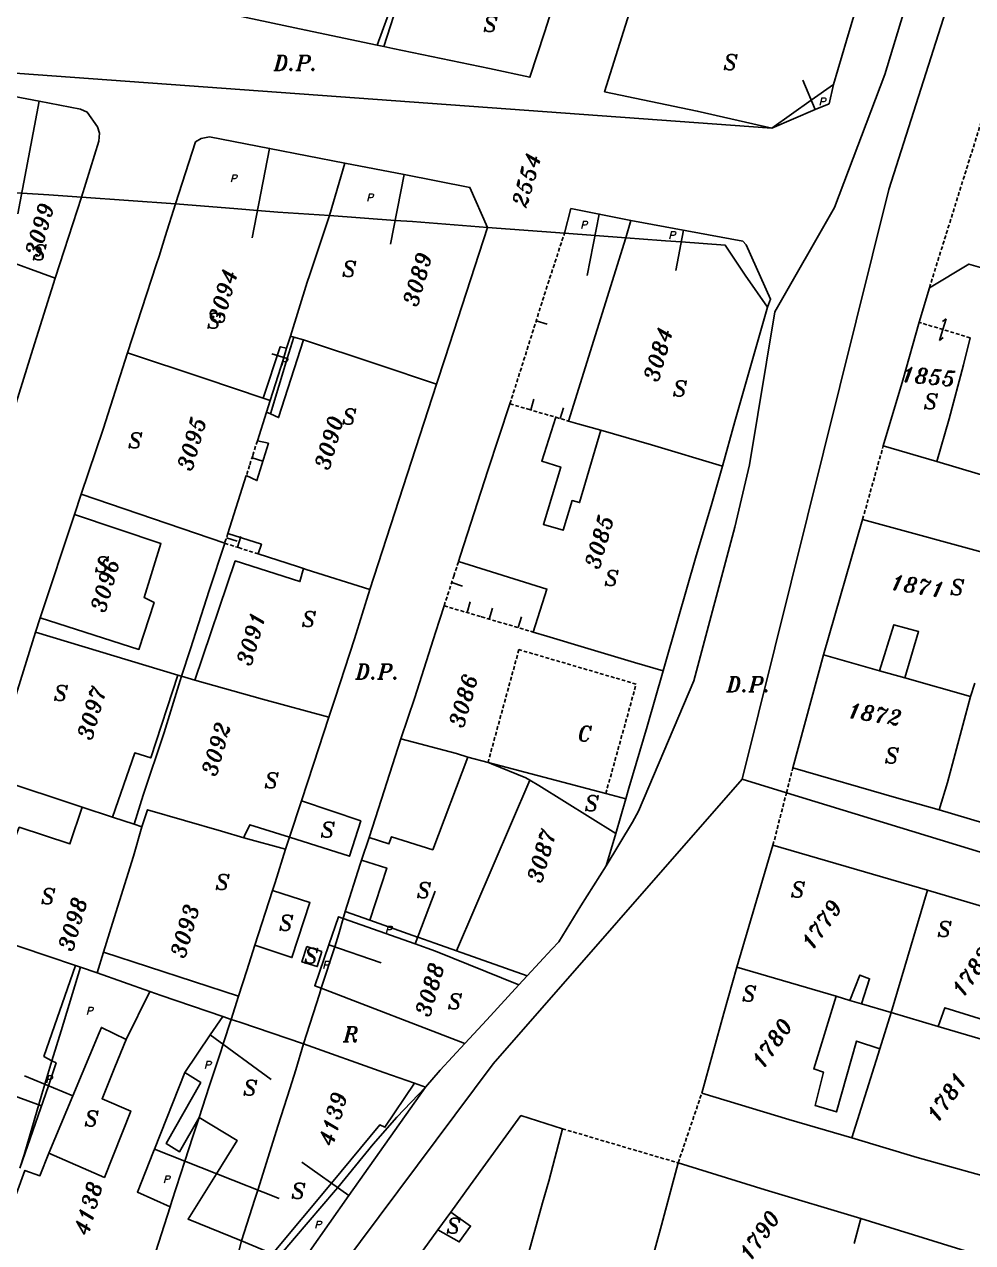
# Model space of a CAD drawing. Extents: x -334462 to -332769, y -29481 to -26664.
# Drawn here: x -333717.1 to -333654.4, y -28473 to -28392.5 of the extents above; entities that cross this region are included whole.
import ezdxf
from ezdxf.enums import TextEntityAlignment as Align

# ---------------------------------------------------------------- set-up
doc = ezdxf.new("R2010")
doc.units = 0
doc.header["$MEASUREMENT"] = 0
doc.linetypes.add('HIDDEN', pattern=[0.375, 0.25, -0.125])
for name, color, linetype in [('18', 7, 'CONTINUOUS'), ('19', 7, 'CONTINUOUS'), ('DP$DIVIDING$LINE', 7, 'CONTINUOUS'), ('EASEMENT$BOUNDA$', 7, 'CONTINUOUS'), ('ENC$$ST$$A$$TEXT', 7, 'CONTINUOUS'), ('ENCRO$$AREA$TEXT', 7, 'CONTINUOUS'), ('ENCROACHED$WALL', 7, 'CONTINUOUS'), ('MAP$SHEET$BOUND$', 7, 'CONTINUOUS'), ('PARCEL$BOUNDARY', 7, 'CONTINUOUS'), ('PARCEL$NUMBER', 7, 'CONTINUOUS'), ('STRUC$$FOOTPRINT', 7, 'CONTINUOUS')]:
    doc.layers.add(name, color=color, linetype=linetype)
doc.styles.add('ITALICT', font='ITALICT', dxfattribs={"height": 0.2})

# ---------------------------------------------------------------- blocks, each defined once
blk = doc.blocks.new('HOOK')
at = {"layer": '19', "color": 7, "linetype": 'Continuous'}
for p, q in [((-0.001, 0.75), (-0.174, 0.503)), ((0, 0), (-0.001, 0.75)), ((-0.001, -0.75), (0, 0)), ((0.174, -0.504), (-0.001, -0.75))]:
    blk.add_line(p, q, dxfattribs=at)

msp = doc.modelspace()

# ---------------------------------------------------------------- linework, layer by layer
at = {"layer": '18', "color": 1, "linetype": 'Continuous'}
for p, q in [((-333683.279, -28412.132), (-333682.564, -28412.358)), ((-333683.642, -28418.02), (-333683.431, -28417.3)), ((-333681.684, -28418.594), (-333681.473, -28417.875)), ((-333702.059, -28421.177), (-333701.344, -28421.404)), ((-333703.752, -28426.469), (-333703.038, -28426.697)), ((-333703.022, -28427.096), (-333702.793, -28426.382)), ((-333688.863, -28429.426), (-333688.15, -28429.659)), ((-333687.849, -28431.408), (-333687.638, -28430.689)), ((-333686.381, -28431.84), (-333686.17, -28431.121)), ((-333684.472, -28432.401), (-333684.26, -28431.682))]:
    msp.add_line(p, q, dxfattribs=at)
at = {"layer": 'DP$DIVIDING$LINE', "color": 30, "linetype": 'HIDDEN'}
for p, q in [((-333657.293, -28409.956), (-333653.564, -28398.029)), ((-333661.705, -28425.251), (-333660.336, -28420.384)), ((-333666.737, -28443.312), (-333666.314, -28441.661)), ((-333667.628, -28446.781), (-333666.737, -28443.312)), ((-333673.895, -28467.766), (-333672.334, -28463.154)), ((-333681.549, -28465.511), (-333673.895, -28467.766))]:
    msp.add_line(p, q, dxfattribs=at)
at = {"layer": 'EASEMENT$BOUNDA$', "color": 3, "linetype": 'HIDDEN'}
msp.add_lwpolyline([(-333678.679, -28443.366), (-333676.669, -28436.131), (-333684.419, -28433.855), (-333686.462, -28441.32)], dxfattribs=at)
at = {"layer": 'ENC$$ST$$A$$TEXT', "color": 1, "linetype": 'Continuous'}
for p, q in [((-333664.832, -28398.181), (-333665.658, -28396.239)), ((-333716.132, -28397.631), (-333717.534, -28405.054)), ((-333700.904, -28400.747), (-333702.048, -28406.647)), ((-333692.009, -28402.472), (-333692.9, -28407.067)), ((-333673.553, -28406.144), (-333674.046, -28408.804)), ((-333691.283, -28453.3), (-333689.945, -28449.803)), ((-333696.984, -28453.357), (-333693.535, -28454.549)), ((-333704.821, -28459.305), (-333700.787, -28462.254)), ((-333715.964, -28463.987), (-333719.208, -28462.817))]:
    msp.add_line(p, q, dxfattribs=at)
at = {"layer": 'ENCRO$$AREA$TEXT', "color": 5, "linetype": 'Continuous'}
for p, q in [((-333679.108, -28405.085), (-333679.9, -28409.137)), ((-333699.732, -28414.617), (-333700.757, -28414.304)), ((-333713.91, -28463.34), (-333717.088, -28462.008)), ((-333708.51, -28466.861), (-333700.268, -28470.125)), ((-333695.653, -28469.915), (-333698.775, -28467.714))]:
    msp.add_line(p, q, dxfattribs=at)
at = {"layer": 'ENCROACHED$WALL', "color": 5, "linetype": 'Continuous'}
msp.add_line((-333708.815, -28456.431), (-333710.37, -28459.609), dxfattribs=at)
for points in [[(-333677.015, -28405.494), (-333679.108, -28405.085), (-333680.982, -28404.719), (-333681.407, -28406.336)], [(-333699.304, -28413.214), (-333699.732, -28414.616), (-333700.847, -28418.272)], [(-333706.499, -28461.782), (-333708.51, -28466.86), (-333708.574, -28467.022), (-333709.633, -28469.697), (-333707.472, -28470.667)], [(-333701.716, -28475.649), (-333701.049, -28475.811), (-333700.48, -28475.729), (-333699.565, -28475.465), (-333695.652, -28469.915), (-333690.603, -28462.752)], [(-333715.499, -28467.131), (-333716.077, -28468.612), (-333717.072, -28468.265), (-333717.628, -28469.796)]]:
    msp.add_lwpolyline(points, dxfattribs=at)
at = {"layer": 'MAP$SHEET$BOUND$', "color": 6, "linetype": 'Continuous'}
msp.add_line((-333669.676, -28442.414), (-333666.737, -28443.312), dxfattribs=at)
for points in [[(-333629.904, -28308.826), (-333640.493, -28342.412), (-333659.97, -28403.459), (-333669.676, -28442.414)], [(-333761.589, -28570.269), (-333751.449, -28555.111), (-333740.696, -28537.481), (-333715.035, -28499.916), (-333686.121, -28461.219), (-333669.676, -28442.414)], [(-333666.737, -28443.312), (-333630.641, -28454.348), (-333555.283, -28475.504), (-333556.289, -28478.769), (-333561.969, -28497.203), (-333559.421, -28498.001), (-333526.188, -28508.414), (-333520.487, -28510.608)]]:
    msp.add_lwpolyline(points, dxfattribs=at)
at = {"layer": 'PARCEL$BOUNDARY', "color": 7, "linetype": 'Continuous'}
for p, q in [((-333693.789, -28393.921), (-333693.357, -28394.012)), ((-333730.584, -28394.827), (-333667.705, -28399.402)), ((-333713.336, -28403.969), (-333707.119, -28404.405)), ((-333681.407, -28406.336), (-333686.494, -28405.975)), ((-333715.074, -28409.317), (-333719.055, -28407.858)), ((-333657.971, -28412.232), (-333657.293, -28409.956)), ((-333699.522, -28413.153), (-333699.772, -28413.95)), ((-333699.304, -28413.214), (-333699.522, -28413.153)), ((-333698.652, -28413.396), (-333699.304, -28413.214)), ((-333689.874, -28416.328), (-333694.269, -28429.881)), ((-333701.323, -28417.241), (-333700.858, -28417.398)), ((-333700.858, -28417.398), (-333701.099, -28418.157)), ((-333701.099, -28418.157), (-333701.706, -28420.067)), ((-333656.806, -28421.436), (-333660.336, -28420.384)), ((-333650.645, -28423.264), (-333656.806, -28421.436)), ((-333702.436, -28422.356), (-333703.658, -28426.174)), ((-333713.353, -28423.581), (-333713.797, -28424.921)), ((-333713.353, -28423.581), (-333703.866, -28426.825)), ((-333713.797, -28424.921), (-333716.056, -28431.748)), ((-333661.705, -28425.251), (-333664.283, -28434.206)), ((-333652.023, -28427.907), (-333661.705, -28425.251)), ((-333716.056, -28431.748), (-333716.363, -28432.696)), ((-333716.363, -28432.696), (-333706.972, -28435.545)), ((-333664.283, -28434.206), (-333666.314, -28441.661)), ((-333660.593, -28435.247), (-333664.283, -28434.206)), ((-333706.972, -28435.545), (-333706.726, -28435.619)), ((-333706.726, -28435.619), (-333705.834, -28435.87)), ((-333658.905, -28435.724), (-333660.593, -28435.247)), ((-333654.571, -28436.947), (-333658.905, -28435.724)), ((-333654.294, -28436.069), (-333654.571, -28436.947)), ((-333687.794, -28440.97), (-333686.462, -28441.32)), ((-333713.296, -28444.27), (-333719.507, -28442.193)), ((-333678.015, -28446.002), (-333677.352, -28443.715)), ((-333711.271, -28444.925), (-333713.296, -28444.27)), ((-333698.797, -28443.853), (-333699.589, -28446.239)), ((-333656.656, -28444.442), (-333653.757, -28445.297)), ((-333709.853, -28445.384), (-333711.271, -28444.925)), ((-333709.853, -28445.384), (-333709.337, -28445.573)), ((-333699.589, -28446.239), (-333699.844, -28447.045)), ((-333694.825, -28447.768), (-333694.328, -28446.259)), ((-333678.66, -28448.131), (-333678.015, -28446.002)), ((-333670.022, -28454.827), (-333667.628, -28446.781)), ((-333667.628, -28446.781), (-333657.426, -28449.743)), ((-333700.705, -28449.758), (-333701.875, -28453.386)), ((-333659.816, -28457.827), (-333657.426, -28449.743)), ((-333657.426, -28449.743), (-333647.024, -28452.822)), ((-333696.036, -28451.611), (-333695.91, -28451.153)), ((-333695.91, -28451.153), (-333694.273, -28451.732)), ((-333712.299, -28455.213), (-333711.872, -28453.844)), ((-333688.541, -28453.76), (-333683.88, -28455.413)), ((-333713.724, -28454.72), (-333713.391, -28454.833)), ((-333712.299, -28455.213), (-333713.391, -28454.833)), ((-333670.022, -28454.827), (-333663.463, -28456.755)), ((-333708.815, -28456.431), (-333712.299, -28455.213)), ((-333683.88, -28455.413), (-333684.418, -28456.001)), ((-333702.948, -28456.74), (-333703.437, -28458.284)), ((-333663.463, -28456.755), (-333662.542, -28457.026)), ((-333662.542, -28457.026), (-333661.781, -28457.25)), ((-333661.781, -28457.25), (-333659.816, -28457.827)), ((-333703.437, -28458.284), (-333703.999, -28458.091)), ((-333659.816, -28457.827), (-333660.565, -28460.22)), ((-333659.816, -28457.827), (-333656.712, -28458.748)), ((-333656.712, -28458.748), (-333649.849, -28460.784)), ((-333660.565, -28460.22), (-333662.409, -28466.114)), ((-333691.32, -28462.5), (-333690.603, -28462.752)), ((-333688.927, -28471.014), (-333689.773, -28472.181)), ((-333662.252, -28473.081), (-333661.832, -28471.447)), ((-333689.773, -28472.181), (-333692.361, -28475.755))]:
    msp.add_line(p, q, dxfattribs=at)
at = {"layer": 'PARCEL$BOUNDARY', "color": 2, "linetype": 'HIDDEN'}
msp.add_line((-333654.59, -28413.261), (-333657.971, -28412.232), dxfattribs=at)
at = {"layer": 'PARCEL$BOUNDARY', "color": 7, "linetype": 'Continuous'}
for points in [[(-333634.716, -28314.303), (-333643.074, -28338.833), (-333645.582, -28349.613), (-333647.196, -28352.948), (-333660.243, -28395.862), (-333663.568, -28404.652), (-333667.517, -28411.532), (-333669.189, -28421.641), (-333670.157, -28425.765), (-333672.851, -28435.91), (-333676.524, -28444.538), (-333676.923, -28445.261), (-333678.66, -28448.131)], [(-333699.069, -28379.311), (-333699.878, -28381.761), (-333701.458, -28386.555), (-333702.868, -28390.788), (-333703.183, -28391.944), (-333698.496, -28392.93), (-333693.789, -28393.921)], [(-333689.616, -28382.174), (-333691.187, -28386.628), (-333692.568, -28390.549), (-333692.714, -28390.963), (-333693.789, -28393.921)], [(-333674.025, -28382.197), (-333675.396, -28386.212), (-333676.995, -28391.412), (-333678.758, -28396.998), (-333672.631, -28398.28), (-333667.705, -28399.402)], [(-333663.623, -28396.513), (-333662.765, -28393.623), (-333661.543, -28389.459), (-333660.658, -28386.345)], [(-333693.357, -28394.012), (-333692.759, -28394.137), (-333686.374, -28395.463), (-333683.691, -28396.041), (-333682.723, -28393.083), (-333681.416, -28388.918), (-333681.054, -28387.747)], [(-333667.705, -28399.402), (-333665.097, -28397.556), (-333663.623, -28396.513)], [(-333723.626, -28403.311), (-333722.893, -28403.334), (-333717.278, -28403.701), (-333715.495, -28403.818), (-333713.336, -28403.969)], [(-333713.336, -28403.969), (-333714.475, -28407.488), (-333715.074, -28409.317)], [(-333707.119, -28404.405), (-333707.798, -28406.557), (-333708.206, -28407.85), (-333708.391, -28408.437), (-333710.299, -28414.252)], [(-333696.943, -28405.178), (-333700.361, -28404.957), (-333701.697, -28404.841), (-333702.996, -28404.728), (-333707.119, -28404.405)], [(-333696.943, -28405.178), (-333698.247, -28409.068), (-333698.409, -28409.588), (-333699.522, -28413.153)], [(-333686.494, -28405.975), (-333691.457, -28405.578), (-333692.595, -28405.495), (-333696.943, -28405.178)], [(-333686.494, -28405.975), (-333689.304, -28414.578), (-333689.874, -28416.328)], [(-333677.344, -28406.649), (-333679.382, -28406.492), (-333681.407, -28406.336)], [(-333667.984, -28411.222), (-333669.475, -28409.113), (-333670.786, -28407.136), (-333673.697, -28406.925), (-333674.734, -28406.85), (-333675.026, -28406.827), (-333677.344, -28406.649)], [(-333657.293, -28409.956), (-333654.676, -28408.384), (-333647.133, -28410.553)], [(-333715.074, -28409.317), (-333716.537, -28414.009), (-333718.036, -28418.822)], [(-333670.958, -28421.733), (-333670.151, -28418.788), (-333668.878, -28414.321), (-333667.984, -28411.222)], [(-333660.336, -28420.384), (-333659.049, -28416.047), (-333657.971, -28412.232)], [(-333699.772, -28413.95), (-333699.96, -28414.547), (-333700.163, -28415.191), (-333700.858, -28417.398)], [(-333689.874, -28416.328), (-333693.819, -28414.991), (-333698.652, -28413.396)], [(-333656.806, -28421.436), (-333655.983, -28418.617), (-333655.026, -28415.051), (-333654.59, -28413.261)], [(-333710.299, -28414.252), (-333711.903, -28419.292), (-333713.353, -28423.581)], [(-333710.299, -28414.252), (-333705.168, -28415.945), (-333701.323, -28417.241)], [(-333688.406, -28428.026), (-333688.273, -28427.617), (-333686.478, -28422.028), (-333685.016, -28417.617)], [(-333681.143, -28418.753), (-333680.535, -28418.931), (-333679.005, -28419.366)], [(-333679.005, -28419.366), (-333675.655, -28420.319), (-333670.958, -28421.733)], [(-333674.892, -28435.264), (-333673.887, -28431.806), (-333672.75, -28427.816), (-333671.668, -28424.204), (-333670.958, -28421.733)], [(-333703.866, -28426.825), (-333704.883, -28429.949), (-333706.118, -28433.793), (-333706.726, -28435.619)], [(-333701.65, -28427.537), (-333699.051, -28428.373), (-333698.653, -28428.498)], [(-333698.653, -28428.498), (-333698.485, -28428.551), (-333694.269, -28429.881)], [(-333694.269, -28429.881), (-333695.296, -28433.153), (-333696.568, -28437.054), (-333696.976, -28438.328)], [(-333692.234, -28439.747), (-333691.304, -28437.029), (-333689.936, -28432.731), (-333689.365, -28430.963)], [(-333716.363, -28432.696), (-333717.757, -28437.183), (-333719.507, -28442.193)], [(-333683.473, -28432.695), (-333682.566, -28432.961), (-333679.859, -28433.781), (-333676.791, -28434.71), (-333674.892, -28435.264)], [(-333706.726, -28435.619), (-333707.876, -28439.33), (-333709.245, -28443.48), (-333709.853, -28445.384)], [(-333677.352, -28443.715), (-333677.15, -28443.019), (-333675.954, -28438.932), (-333674.892, -28435.264)], [(-333705.834, -28435.87), (-333701.358, -28437.128), (-333696.976, -28438.328)], [(-333654.571, -28436.947), (-333656.095, -28442.623), (-333656.656, -28444.442)], [(-333696.976, -28438.328), (-333697.993, -28441.428), (-333698.797, -28443.853)], [(-333694.328, -28446.259), (-333693.698, -28444.348), (-333692.234, -28439.747)], [(-333692.234, -28439.747), (-333688.555, -28440.718), (-333687.794, -28440.97)], [(-333686.462, -28441.32), (-333686.235, -28441.395), (-333683.958, -28442.335), (-333683.695, -28442.486)], [(-333666.314, -28441.661), (-333659.457, -28443.646), (-333656.656, -28444.442)], [(-333683.695, -28442.486), (-333683.094, -28442.83), (-333678.015, -28446.002)], [(-333709.337, -28445.573), (-333708.966, -28444.432), (-333704.072, -28445.839), (-333702.599, -28446.294)], [(-333702.599, -28446.294), (-333702.548, -28446.149), (-333702.21, -28445.421), (-333699.589, -28446.239)], [(-333711.872, -28453.844), (-333711.272, -28451.922), (-333709.884, -28447.491), (-333709.337, -28445.573)], [(-333699.844, -28447.045), (-333700.54, -28449.245), (-333700.705, -28449.758)], [(-333695.91, -28451.153), (-333694.913, -28448.036), (-333694.825, -28447.768)], [(-333678.66, -28448.131), (-333680.328, -28450.774), (-333681.789, -28453.15), (-333682.236, -28453.645), (-333683.88, -28455.413)], [(-333722.606, -28451.711), (-333717.373, -28453.487), (-333713.724, -28454.72)], [(-333697.48, -28456.214), (-333696.595, -28453.491), (-333696.318, -28452.637), (-333696.036, -28451.611)], [(-333694.273, -28451.732), (-333691.122, -28452.846), (-333691.11, -28452.85), (-333689.971, -28453.253), (-333688.541, -28453.76)], [(-333701.875, -28453.386), (-333702.412, -28455.049), (-333702.948, -28456.74)], [(-333713.391, -28454.833), (-333714.684, -28459.044), (-333715.286, -28461.024)], [(-333672.334, -28463.154), (-333670.875, -28457.868), (-333670.022, -28454.827)], [(-333703.999, -28458.091), (-333708.061, -28456.695), (-333708.815, -28456.431)], [(-333698.664, -28459.901), (-333697.609, -28456.611), (-333697.48, -28456.214)], [(-333684.418, -28456.001), (-333686.538, -28458.322), (-333687.989, -28459.886)], [(-333703.437, -28458.284), (-333703.959, -28459.888), (-333704.107, -28460.342), (-333704.749, -28462.315), (-333704.884, -28462.727), (-333705.555, -28464.772)], [(-333703.437, -28458.284), (-333702.874, -28458.475), (-333698.664, -28459.901)], [(-333702.753, -28472.912), (-333701.865, -28470.167), (-333701.676, -28469.567), (-333700.325, -28465.281), (-333699.563, -28462.866), (-333699.167, -28461.612), (-333698.664, -28459.901)], [(-333698.664, -28459.901), (-333693.351, -28461.787), (-333691.32, -28462.5)], [(-333687.989, -28459.886), (-333689.624, -28461.649), (-333690.603, -28462.752)], [(-333715.286, -28461.024), (-333715.755, -28462.566), (-333715.958, -28463.231), (-333717.118, -28467.226), (-333717.395, -28468.12)], [(-333690.603, -28462.752), (-333692.493, -28464.749), (-333694.059, -28466.536), (-333696.389, -28469.395), (-333696.537, -28469.577), (-333699.244, -28472.734), (-333701.716, -28475.649)], [(-333662.409, -28466.114), (-333666.588, -28464.901), (-333672.334, -28463.154)], [(-333705.555, -28464.772), (-333705.966, -28466.026), (-333706.496, -28467.658), (-333707.352, -28470.293), (-333707.472, -28470.667)], [(-333681.549, -28465.511), (-333684.284, -28464.641), (-333687.63, -28469.224), (-333688.927, -28471.014)], [(-333684.967, -28477.871), (-333684.203, -28475.24), (-333682.864, -28470.4), (-333682.441, -28468.966), (-333681.549, -28465.511)], [(-333652.088, -28469.083), (-333658.102, -28467.406), (-333662.409, -28466.114)], [(-333673.895, -28467.766), (-333674.993, -28471.872), (-333676.129, -28475.976)], [(-333661.832, -28471.447), (-333668.138, -28469.539), (-333673.895, -28467.766)], [(-333707.472, -28470.667), (-333708.987, -28475.392), (-333709.52, -28477.046)], [(-333652.897, -28474.183), (-333655.776, -28473.316), (-333661.832, -28471.447)], [(-333701.716, -28475.649), (-333702.34, -28475.206), (-333702.719, -28474.693), (-333702.976, -28474.122), (-333702.976, -28473.78), (-333702.753, -28472.912)]]:
    msp.add_lwpolyline(points, dxfattribs=at)
at = {"layer": 'PARCEL$BOUNDARY', "color": 2, "linetype": 'HIDDEN'}
for points in [[(-333685.016, -28417.617), (-333683.876, -28414.024), (-333683.194, -28411.862), (-333682.623, -28410.051), (-333681.407, -28406.336)], [(-333685.016, -28417.617), (-333683.816, -28417.969), (-333681.987, -28418.506)], [(-333681.987, -28418.506), (-333681.627, -28418.611), (-333681.143, -28418.753)], [(-333701.706, -28420.067), (-333702.016, -28421.042), (-333702.221, -28421.686), (-333702.436, -28422.356)], [(-333703.658, -28426.174), (-333703.771, -28426.528), (-333703.866, -28426.825)], [(-333703.866, -28426.825), (-333702.954, -28427.118), (-333701.65, -28427.537)], [(-333689.365, -28430.963), (-333688.725, -28429.004), (-333688.406, -28428.026)], [(-333689.365, -28430.963), (-333686.914, -28431.683), (-333686.895, -28431.689), (-333685.804, -28432.01), (-333683.473, -28432.695)]]:
    msp.add_lwpolyline(points, dxfattribs=at)
at = {"layer": 'STRUC$$FOOTPRINT', "color": 1, "linetype": 'Continuous'}
for p, q in [((-333696.943, -28405.178), (-333695.929, -28401.712)), ((-333677.015, -28405.494), (-333677.344, -28406.649)), ((-333681.143, -28418.753), (-333677.344, -28406.649)), ((-333701.099, -28418.157), (-333700.847, -28418.272)), ((-333678.679, -28443.366), (-333686.462, -28441.32)), ((-333683.695, -28442.486), (-333688.541, -28453.76)), ((-333677.352, -28443.715), (-333678.679, -28443.366)), ((-333702.599, -28446.294), (-333699.844, -28447.045)), ((-333698.435, -28453.465), (-333697.456, -28453.796)), ((-333711.872, -28453.844), (-333702.948, -28456.74)), ((-333697.48, -28456.214), (-333687.989, -28459.886))]:
    msp.add_line(p, q, dxfattribs=at)
for points in [[(-333693.357, -28394.012), (-333692.273, -28390.643), (-333691.565, -28388.444)], [(-333721.395, -28396.637), (-333716.131, -28397.631), (-333713.394, -28398.148), (-333712.95, -28398.356), (-333712.267, -28399.309), (-333712.133, -28399.744), (-333712.195, -28400.262), (-333713.336, -28403.969)], [(-333667.705, -28399.402), (-333664.832, -28398.181), (-333663.92, -28397.793), (-333663.623, -28396.513)], [(-333707.119, -28404.405), (-333705.804, -28400.309), (-333705.431, -28400.082), (-333704.873, -28399.978), (-333700.904, -28400.747), (-333695.929, -28401.712)], [(-333695.929, -28401.712), (-333692.008, -28402.472), (-333687.663, -28403.314), (-333686.494, -28405.975)], [(-333667.984, -28411.222), (-333667.79, -28410.71), (-333669.396, -28407.107), (-333669.63, -28406.871), (-333677.015, -28405.494)], [(-333699.772, -28413.95), (-333700.198, -28413.85), (-333701.323, -28417.241)], [(-333700.847, -28418.272), (-333700.301, -28418.52), (-333698.652, -28413.396)], [(-333681.987, -28418.506), (-333682.909, -28421.408), (-333681.653, -28421.792), (-333682.802, -28425.586), (-333681.493, -28425.97), (-333680.908, -28424.009), (-333680.407, -28424.137), (-333679.005, -28419.366)], [(-333701.706, -28420.067), (-333700.974, -28420.221), (-333701.301, -28421.27), (-333701.74, -28422.687), (-333702.436, -28422.356)], [(-333713.797, -28424.921), (-333708.08, -28426.851), (-333709.198, -28430.415), (-333708.53, -28430.732), (-333709.537, -28433.84), (-333716.056, -28431.748)], [(-333703.658, -28426.174), (-333702.745, -28426.469), (-333701.444, -28426.89), (-333701.65, -28427.537)], [(-333698.653, -28428.498), (-333698.891, -28429.358), (-333703.169, -28428), (-333705.834, -28435.87)], [(-333688.406, -28428.026), (-333682.571, -28429.851), (-333683.473, -28432.695)], [(-333658.905, -28435.724), (-333658.006, -28432.668), (-333659.637, -28432.215), (-333660.593, -28435.247)], [(-333711.271, -28444.925), (-333709.806, -28440.681), (-333708.751, -28441.013), (-333706.972, -28435.545)], [(-333694.328, -28446.259), (-333693.012, -28446.692), (-333692.842, -28446.223), (-333690.117, -28447.076), (-333687.794, -28440.97)], [(-333721.002, -28446.784), (-333718.279, -28447.758), (-333717.443, -28445.589), (-333714.099, -28446.694), (-333713.296, -28444.27)], [(-333698.797, -28443.853), (-333694.875, -28445.167), (-333695.612, -28447.502), (-333699.589, -28446.239)], [(-333694.825, -28447.768), (-333693.15, -28448.292), (-333694.273, -28451.732)], [(-333700.705, -28449.758), (-333698.233, -28450.551), (-333699.419, -28454.197), (-333701.875, -28453.386)], [(-333697.48, -28456.214), (-333697.919, -28456.063), (-333696.984, -28453.357), (-333696.343, -28451.503), (-333696.036, -28451.611)], [(-333684.418, -28456.001), (-333689.932, -28453.78), (-333691.283, -28453.3), (-333696.036, -28451.611)], [(-333697.456, -28453.796), (-333697.746, -28454.791), (-333698.766, -28454.487), (-333698.435, -28453.465)], [(-333713.724, -28454.72), (-333715.811, -28460.726), (-333715.286, -28461.024)], [(-333662.542, -28457.026), (-333661.899, -28455.357), (-333661.249, -28455.601), (-333661.781, -28457.25)], [(-333656.712, -28458.748), (-333656.278, -28457.511), (-333653.083, -28458.511), (-333652.085, -28455.401), (-333651.241, -28455.601), (-333652.018, -28458.156), (-333649.223, -28459)], [(-333663.463, -28456.755), (-333664.939, -28461.557), (-333664.288, -28461.781), (-333664.847, -28463.969), (-333663.424, -28464.397), (-333662.102, -28459.714), (-333660.565, -28460.22)], [(-333703.999, -28458.091), (-333704.821, -28459.304), (-333706.499, -28461.782)], [(-333715.499, -28467.131), (-333713.91, -28463.339), (-333712.164, -28459.174), (-333712.012, -28458.811), (-333710.37, -28459.609)], [(-333710.37, -28459.609), (-333711.123, -28461.448), (-333711.973, -28463.522), (-333710.07, -28464.347), (-333711.816, -28468.727), (-333715.499, -28467.131)], [(-333715.286, -28461.024), (-333715.005, -28461.16), (-333715.521, -28462.664), (-333717.395, -28468.12)], [(-333706.499, -28461.782), (-333705.449, -28462.454), (-333707.736, -28466.482), (-333706.852, -28467.032), (-333705.555, -28464.772)], [(-333691.32, -28462.5), (-333693.28, -28465.407), (-333693.617, -28465.26), (-333696.813, -28469.097), (-333700.716, -28473.783), (-333702.753, -28472.912)], [(-333705.555, -28464.772), (-333703.042, -28466.275), (-333704.416, -28468.482), (-333706.284, -28471.483), (-333702.753, -28472.912)], [(-333688.927, -28471.014), (-333687.613, -28471.942), (-333688.363, -28472.985), (-333689.773, -28472.181)]]:
    msp.add_lwpolyline(points, dxfattribs=at)

# ---------------------------------------------------------------- block references
at = {"layer": '19', "color": 7, "linetype": 'Continuous', "xscale": 1.000000371969276, "yscale": 1.000000371969276, "rotation": 343.0725979119441}
msp.add_blockref('HOOK', (-333656.397, -28412.711), dxfattribs=at)

# ---------------------------------------------------------------- texts
at = {"layer": 'DP$DIVIDING$LINE', "color": 2, "linetype": 'Continuous', "style": 'ITALICT'}
for p in [(-333699.17, -28395.097), (-333669.234, -28436.152)]:
    msp.add_text('D.P.', height=1, dxfattribs=at).set_placement(p, align=Align.MIDDLE)
at = {"layer": 'DP$DIVIDING$LINE', "color": 1, "linetype": 'Continuous', "style": 'ITALICT'}
msp.add_text('D.P.', height=1, dxfattribs=at).set_placement((-333693.763, -28435.31), align=Align.MIDDLE)
at = {"layer": 'EASEMENT$BOUNDA$', "color": 3, "linetype": 'Continuous', "style": 'ITALICT'}
for s, p in [('C', (-333680.062, -28439.411)), ('R', (-333695.512, -28459.271))]:
    msp.add_text(s, height=1, dxfattribs=at).set_placement(p, align=Align.MIDDLE)
at = {"layer": 'ENC$$ST$$A$$TEXT', "color": 1, "linetype": 'Continuous', "style": 'ITALICT'}
for p in [(-333664.395, -28397.653), (-333703.305, -28402.73), (-333694.296, -28403.989), (-333674.325, -28406.478), (-333693.052, -28452.366), (-333697.196, -28454.698), (-333705.009, -28461.305), (-333715.507, -28462.249)]:
    msp.add_text('P', height=0.5, dxfattribs=at).set_placement(p, align=Align.MIDDLE)
at = {"layer": 'ENCRO$$AREA$TEXT', "color": 5, "linetype": 'Continuous', "style": 'ITALICT'}
for p in [(-333680.149, -28405.807), (-333699.96, -28414.837), (-333712.824, -28457.732), (-333707.733, -28468.86), (-333697.724, -28471.856)]:
    msp.add_text('P', height=0.5, dxfattribs=at).set_placement(p, align=Align.MIDDLE)
at = {"layer": 'PARCEL$NUMBER', "color": 7, "linetype": 'Continuous', "style": 'ITALICT'}
for s, rotation, p in [('2554', 74.16859, (-333683.92, -28402.84)), ('3089', 74.16859, (-333691.135, -28409.393)), ('3094', 74.16859, (-333703.982, -28410.504)), ('3084', 74.16859, (-333675.223, -28414.359)), ('3095', 74.16859, (-333706.043, -28420.251)), ('3090', 74.16859, (-333696.971, -28420.187)), ('3085', 74.16859, (-333679.117, -28426.73)), ('3096', 74.16859, (-333711.776, -28429.6)), ('1871', 350.66429, (-333658.07, -28429.646)), ('3091', 74.16859, (-333702.124, -28433.129)), ('3086', 74.16859, (-333688.094, -28437.223)), ('3097', 74.16859, (-333712.659, -28438.029)), ('1872', 350.66429, (-333660.907, -28438.113)), ('3092', 74.16859, (-333704.435, -28440.42)), ('3087', 74.16859, (-333682.928, -28447.469)), ('3098', 74.16859, (-333713.911, -28451.982)), ('3093', 74.16859, (-333706.503, -28452.449)), ('1779', 55.23881, (-333664.439, -28452.032)), ('1782', 55.23881, (-333654.492, -28455.148)), ('3088', 74.16859, (-333690.316, -28456.311)), ('1780', 55.23881, (-333667.707, -28459.875)), ('1781', 55.23881, (-333656.157, -28463.415)), ('4139', 74.16859, (-333696.729, -28464.856)), ('4138', 74.16859, (-333712.899, -28470.762)), ('1790', 55.23881, (-333668.537, -28472.567))]:
    msp.add_text(s, height=1, rotation=rotation, dxfattribs=at).set_placement(p, align=Align.MIDDLE)
at = {"layer": 'PARCEL$NUMBER', "color": 1, "linetype": 'Continuous', "style": 'ITALICT'}
for s, rotation, p in [('3099', 74.16859, (-333716.109, -28406.117)), ('1855', 354.42132, (-333657.347, -28415.81))]:
    msp.add_text(s, height=1, rotation=rotation, dxfattribs=at).set_placement(p, align=Align.MIDDLE)
at = {"layer": 'STRUC$$FOOTPRINT', "color": 1, "linetype": 'Continuous', "style": 'ITALICT'}
for p in [(-333686.294, -28392.525), (-333670.423, -28395.043), (-333716.09, -28407.611), (-333695.622, -28408.697), (-333704.56, -28412.124), (-333673.766, -28416.6), (-333657.187, -28417.451), (-333695.622, -28418.457), (-333709.766, -28420.031), (-333711.966, -28428.216), (-333678.293, -28429.124), (-333655.446, -28429.728), (-333698.294, -28431.836), (-333714.69, -28436.716), (-333659.756, -28440.846), (-333700.757, -28442.487), (-333679.599, -28444.001), (-333697.049, -28445.75), (-333704.005, -28449.203), (-333690.689, -28449.745), (-333665.965, -28449.704), (-333715.529, -28450.147), (-333699.798, -28451.904), (-333656.289, -28452.315), (-333698.143, -28454.08), (-333688.641, -28457.087), (-333669.19, -28456.575), (-333702.171, -28462.801), (-333712.654, -28464.83), (-333698.988, -28469.611), (-333688.728, -28471.911)]:
    msp.add_text('S', height=1, dxfattribs=at).set_placement(p, align=Align.MIDDLE)

doc.saveas('drawing.dxf')
